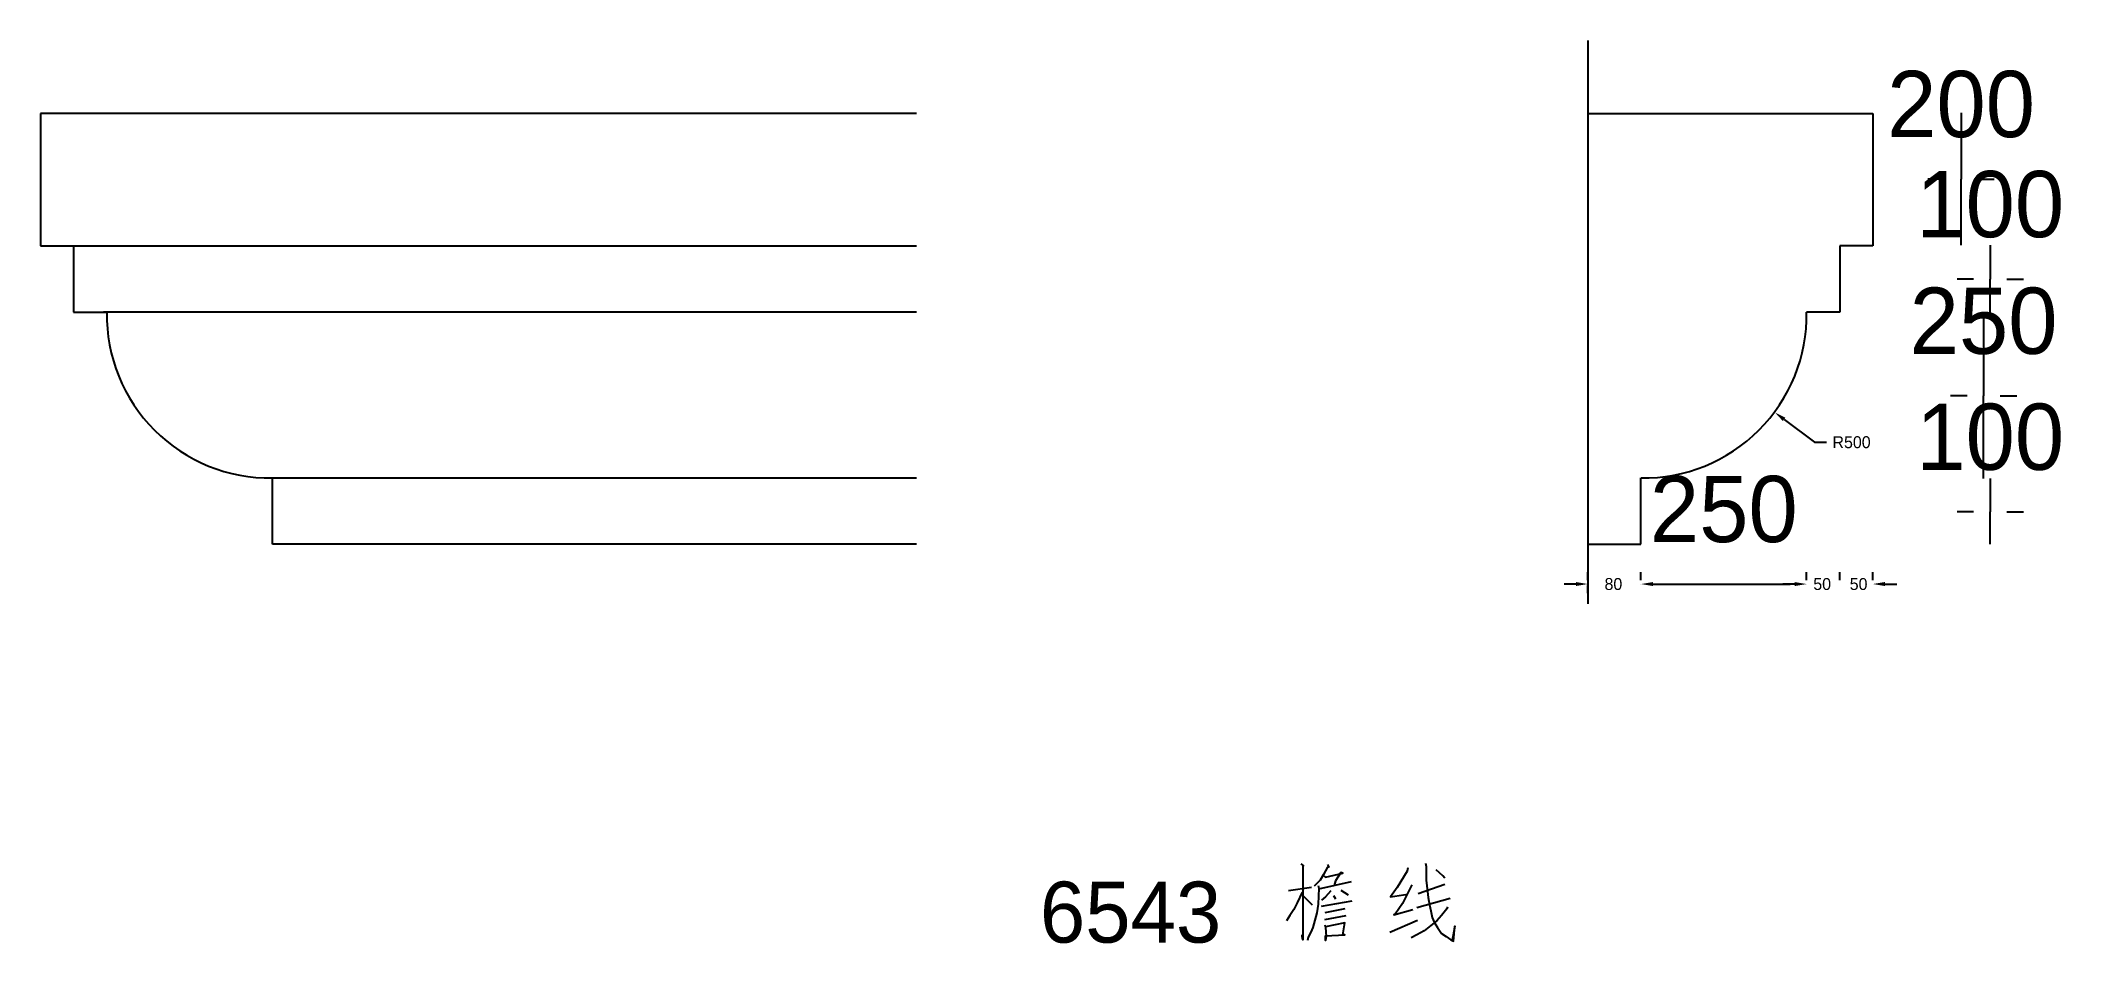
# Model space of a CAD drawing. Header units: metres. Extents: x -47.5 to -16.9, y -6 to 7.6.
import ezdxf

# ---------------------------------------------------------------- set-up
doc = ezdxf.new("R2010")
doc.units = ezdxf.units.M
doc.dimstyles.get("Standard").update_dxf_attribs({"dimtxt": 2.5, "dimasz": 2.5, "dimexe": 1.25, "dimexo": 0.625, "dimtad": 1, "dimcen": 2.5, "dimazin": 3, "dimtfac": 1, "dimtmove": 0, "dimatfit": 3})

# ---------------------------------------------------------------- blocks, each defined once
blk = doc.blocks.new('*D1')
for p, q in [((-23.35, -0.56), (-23.35, -0.56)), ((-23.1, -0.56), (-21.1, -0.56)), ((-20.85, -0.56), (-20.85, -0.56))]:
    blk.add_line(p, q)
at = {"layer": 'Defpoints'}
for p in [(-23.35, -0.56), (-23.35, -0.56), (-20.85, -0.56)]:
    blk.add_point(p, dxfattribs=at)
at = {"insert": (-22.1, 0.565), "char_height": 1, "attachment_point": 5}
blk.add_mtext('250', dxfattribs=at)
blk = doc.blocks.new('*D2')
for p, q in [((-18.52, 6.55), (-18.52, 5.55)), ((-18.77, 5.55), (-19.02, 5.55)), ((-18.52, 4.55), (-18.52, 5.55)), ((-18.52, 5.55), (-18.52, 5.55)), ((-18.27, 5.55), (-18.02, 5.55))]:
    blk.add_line(p, q)
at = {"layer": 'Defpoints'}
for p in [(-18.52, 6.55), (-18.52, 5.55), (-18.52, 4.55)]:
    blk.add_point(p, dxfattribs=at)
at = {"insert": (-18.52, 6.675), "char_height": 1, "attachment_point": 5}
blk.add_mtext('200', dxfattribs=at)
blk = doc.blocks.new('*D3')
for p, q in [((-18.08, 4.55), (-18.08, 4.04)), ((-18.33, 4.04), (-18.58, 4.04)), ((-18.08, 3.53), (-18.08, 4.04)), ((-18.08, 4.04), (-18.08, 4.04)), ((-17.83, 4.04), (-17.58, 4.04))]:
    blk.add_line(p, q)
at = {"layer": 'Defpoints'}
for p in [(-18.08, 4.55), (-18.08, 4.04), (-18.08, 3.53)]:
    blk.add_point(p, dxfattribs=at)
at = {"insert": (-18.08, 5.165), "char_height": 1, "attachment_point": 5}
blk.add_mtext('100', dxfattribs=at)
blk = doc.blocks.new('*D4')
for p, q in [((-18.18, 3.53), (-18.18, 2.28)), ((-18.43, 2.28), (-18.68, 2.28)), ((-18.18, 1.03), (-18.18, 2.28)), ((-18.18, 2.28), (-18.18, 2.28)), ((-17.93, 2.28), (-17.68, 2.28))]:
    blk.add_line(p, q)
at = {"layer": 'Defpoints'}
for p in [(-18.18, 3.53), (-18.18, 2.28), (-18.18, 1.03)]:
    blk.add_point(p, dxfattribs=at)
at = {"insert": (-18.18, 3.405), "char_height": 1, "attachment_point": 5}
blk.add_mtext('250', dxfattribs=at)
blk = doc.blocks.new('*D5')
for p, q in [((-18.08, 1.03), (-18.08, 0.53)), ((-18.33, 0.53), (-18.58, 0.53)), ((-18.08, 0.04), (-18.08, 0.53)), ((-18.08, 0.53), (-18.08, 0.53)), ((-17.83, 0.53), (-17.58, 0.53))]:
    blk.add_line(p, q)
at = {"layer": 'Defpoints'}
for p in [(-18.08, 1.03), (-18.08, 0.53), (-18.08, 0.04)]:
    blk.add_point(p, dxfattribs=at)
at = {"insert": (-18.08, 1.655), "char_height": 1, "attachment_point": 5}
blk.add_mtext('100', dxfattribs=at)

msp = doc.modelspace()

# ---------------------------------------------------------------- linework, layer by layer
for p, q in [((-24.15, 7.64), (-24.15, -0.26)), ((-34.28, 6.54), (-47.5, 6.54)), ((-47.5, 6.54), (-47.5, 4.54)), ((-24.15, 6.54), (-19.85, 6.54)), ((-24.15, 6.54), (-24.15, 0.04)), ((-19.85, 6.54), (-19.85, 4.54)), ((-47.5, 4.54), (-47, 4.54)), ((-47, 4.54), (-47, 3.54)), ((-47, 4.54), (-34.28, 4.54)), ((-19.85, 4.54), (-20.35, 4.54)), ((-20.35, 4.54), (-20.35, 3.54)), ((-47, 3.54), (-46.5, 3.54)), ((-34.28, 3.54), (-46.55, 3.54)), ((-20.35, 3.54), (-20.85, 3.54)), ((-21.19, 1.92), (-20.73, 1.58)), ((-20.73, 1.58), (-20.55, 1.58)), ((-44, 0.04), (-44, 1.04)), ((-44, 1.04), (-34.28, 1.04)), ((-23.35, 0.04), (-23.35, 1.04)), ((-34.28, 0.04), (-44, 0.04)), ((-24.15, 0.04), (-23.35, 0.04)), ((-24.15, -0.21), (-24.15, -0.86)), ((-24.33, -0.56), (-24.51, -0.56)), ((-24.15, -0.5), (-24.15, -0.38)), ((-24.15, -0.7), (-24.15, -0.58)), ((-23.35, -0.5), (-23.35, -0.38)), ((-23.17, -0.56), (-22.99, -0.56)), ((-21.03, -0.56), (-21.21, -0.56)), ((-20.85, -0.5), (-20.85, -0.38)), ((-20.35, -0.5), (-20.35, -0.38)), ((-20.35, -0.5), (-20.35, -0.38)), ((-19.85, -0.5), (-19.85, -0.38)), ((-19.67, -0.56), (-19.49, -0.56))]:
    msp.add_line(p, q)
for points in [[(-28.48, -4.78), (-28.44, -4.81), (-28.45, -4.82), (-28.45, -5.93), (-28.46, -5.88), (-28.46, -5.85)], [(-28.08, -4.79), (-28.06, -4.83), (-28.08, -4.83), (-28.14, -4.94), (-28.19, -5.03), (-28.28, -5.12)], [(-26.87, -4.84), (-26.88, -4.89), (-27.03, -5.14), (-27.13, -5.28), (-26.87, -5.24)], [(-26.6, -4.77), (-26.59, -4.82), (-26.59, -5.03), (-26.57, -5.2), (-26.56, -5.29), (-26.54, -5.4), (-26.52, -5.49), (-26.5, -5.59), (-26.47, -5.66), (-26.42, -5.74), (-26.36, -5.83), (-26.29, -5.88), (-26.22, -5.93), (-26.18, -5.95), (-26.16, -5.72), (-26.2, -5.94)], [(-26.31, -5), (-26.34, -4.96), (-26.44, -4.87)], [(-28.32, -5.14), (-28.67, -5.19)], [(-28.22, -5.11), (-28.21, -5.15), (-28.22, -5.39), (-28.24, -5.52), (-28.27, -5.63), (-28.3, -5.74), (-28.33, -5.81), (-28.37, -5.89), (-28.38, -5.94)], [(-28.21, -5.16), (-27.72, -5.05)], [(-28.03, -5.19), (-28.11, -5.28), (-28.17, -5.33)], [(-28.14, -4.96), (-28.11, -4.98), (-27.85, -4.92), (-27.88, -4.91), (-27.96, -5.04), (-27.98, -5.11)], [(-27.88, -5.18), (-27.77, -5.25)], [(-26.81, -5.1), (-26.95, -5.38), (-27.06, -5.54), (-27.08, -5.55), (-26.79, -5.47)], [(-26.71, -5.23), (-26.31, -5.09)], [(-28.46, -5.21), (-28.54, -5.37), (-28.59, -5.47), (-28.65, -5.56), (-28.7, -5.64)], [(-28.44, -5.27), (-28.37, -5.34), (-28.31, -5.4)], [(-28.17, -5.42), (-27.71, -5.34)], [(-27.82, -5.46), (-28.12, -5.52)], [(-27.99, -5.26), (-27.96, -5.31)], [(-26.27, -5.43), (-26.28, -5.46), (-26.36, -5.56), (-26.43, -5.64), (-26.52, -5.71), (-26.62, -5.79), (-26.73, -5.85), (-26.82, -5.9)], [(-26.73, -5.44), (-26.23, -5.3)], [(-28.12, -5.62), (-27.8, -5.56)], [(-28.12, -5.7), (-28.11, -5.74), (-28.1, -5.88), (-28.11, -5.94), (-28.11, -5.87), (-27.82, -5.85), (-27.85, -5.85), (-27.82, -5.67), (-28.11, -5.73)], [(-27.14, -5.81), (-26.72, -5.63)]]:
    msp.add_lwpolyline(points)
for centre, start, end in [((-44.04, 3.5), 179.09, 270.91), ((-23.31, 3.5), 269.09, 0.91)]:
    msp.add_arc(centre, 2.46, start, end)
for points in [[(-21.21, 1.9), (-21.17, 1.95), (-21.33, 2.03)], [(-24.33, -0.53), (-24.33, -0.59), (-24.15, -0.56)], [(-23.17, -0.53), (-23.17, -0.59), (-23.35, -0.56)], [(-21.03, -0.53), (-21.03, -0.59), (-20.85, -0.56)], [(-19.67, -0.53), (-19.67, -0.59), (-19.85, -0.56)]]:
    msp.add_solid(points)

# ---------------------------------------------------------------- texts
for s, height, p in [('R500', 0.18, (-20.46, 1.49)), ('80', 0.18, (-23.9, -0.65)), ('50', 0.18, (-20.75, -0.65)), ('50', 0.18, (-20.2, -0.65)), ('6543', 0.92, (-32.42, -5.97))]:
    msp.add_text(s, height=height).set_placement(p)

# ---------------------------------------------------------------- dimensions: what is measured, and where the dimension line sits
for base, p1, p2, text, picture, middle in [((-18.52, 5.55), (-18.52, 6.55), (-18.52, 4.55), '200', '*D2', (-18.52, 6.675)), ((-18.08, 4.04), (-18.08, 4.55), (-18.08, 3.53), '100', '*D3', (-18.08, 5.165)), ((-18.18, 2.28), (-18.18, 3.53), (-18.18, 1.03), '250', '*D4', (-18.18, 3.405)), ((-18.08, 0.53), (-18.08, 1.03), (-18.08, 0.04), '100', '*D5', (-18.08, 1.655)), ((-23.35, -0.56), (-23.35, -0.56), (-20.85, -0.56), '250', '*D1', (-22.1, 0.565))]:
    dim = msp.add_linear_dim(base=base, p1=p1, p2=p2, text=text, dimstyle='Standard')
    dim.commit()
    dim.dimension.update_dxf_attribs({"geometry": picture, "text_midpoint": middle})

doc.saveas('drawing.dxf')
